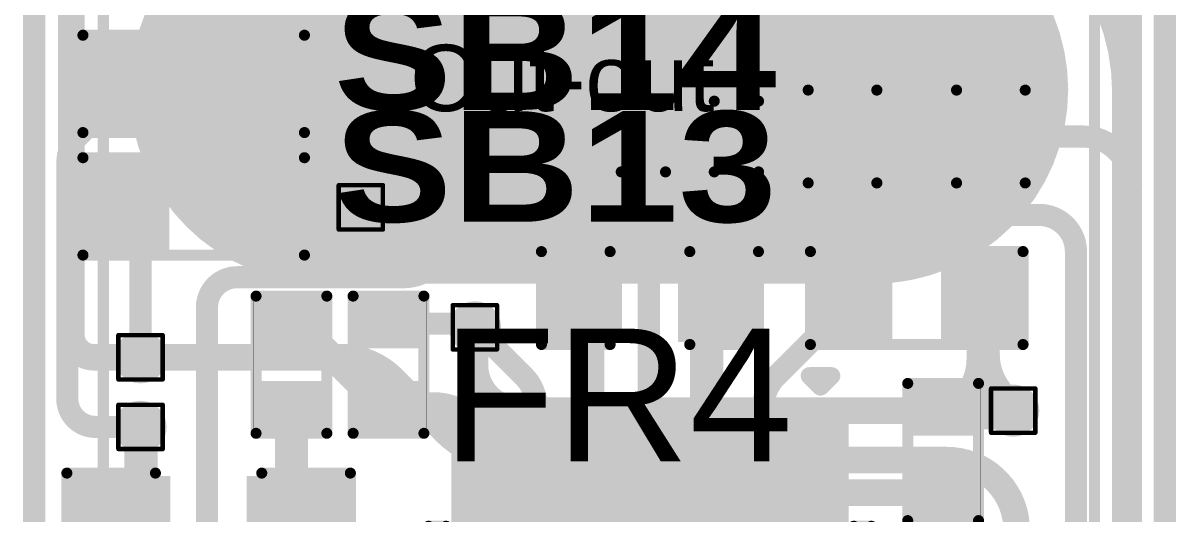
# Model space of a CAD drawing. Header units: inches. Extents: x 3 to 457, y -41 to 239.
# Drawn here: x 209.63 to 222.85, y 8.4 to 14.03 of the extents above; entities that cross this region are included whole.
import ezdxf

# ---------------------------------------------------------------- set-up
doc = ezdxf.new("R2010")
doc.units = ezdxf.units.IN
for name, color, linetype in [('Board Outline', 216, 'Continuous'), ('Bottom Layer', 5, 'Continuous'), ('Bottom Overlay', 54, 'Continuous'), ('Bottom Paste', 16, 'Continuous'), ('Bottom Solder', 6, 'Continuous'), ('Drill Drawing', 1, 'Continuous'), ('Fabrication', 76, 'Continuous'), ('Top Layer', 1, 'Continuous'), ('Top Overlay', 2, 'Continuous'), ('Top Paste', 8, 'Continuous'), ('Top Solder', 216, 'Continuous'), ('Via Holes', 16, 'Continuous')]:
    doc.layers.add(name, color=color, linetype=linetype)
doc.styles.add('Arial', font='', dxfattribs={"height": 0.2})
doc.styles.add('Arial Black_Bold', font='', dxfattribs={"height": 0.2})
doc.styles.get('Arial').set_extended_font_data('Arial')
doc.styles.get('Arial Black_Bold').set_extended_font_data('Arial Black', bold=True)

# ---------------------------------------------------------------- blocks, each defined once
blk = doc.blocks.new('C___0603_1')
at = {"layer": 'Top Layer'}
for points in [[(-0.381, 0.445), (-0.381, -0.445), (-1.143, -0.445), (-1.143, 0.445)], [(1.143, 0.445), (1.143, -0.445), (0.381, -0.445), (0.381, 0.445)]]:
    blk.add_hatch(color=1, dxfattribs=at).paths.add_polyline_path(points)
at = {"layer": 'Top Paste'}
for points in [[(-0.381, 0.445), (-0.381, -0.445), (-1.143, -0.445), (-1.143, 0.445)], [(1.143, 0.445), (1.143, -0.445), (0.381, -0.445), (0.381, 0.445)]]:
    blk.add_hatch(color=8, dxfattribs=at).paths.add_polyline_path(points)
at = {"layer": 'Top Solder'}
for points in [[(-0.321, 0.504), (-0.321, -0.504), (-1.203, -0.504), (-1.203, 0.504)], [(1.203, 0.504), (1.203, -0.504), (0.321, -0.504), (0.321, 0.504)]]:
    blk.add_hatch(color=216, dxfattribs=at).paths.add_polyline_path(points)
at = {"layer": 'Top Overlay', "const_width": 0.127}
for points in [[(-0.457, 0.533), (-1.245, 0.533)], [(-1.245, 0.533), (-1.245, -0.533)], [(1.245, 0.533), (0.457, 0.533)], [(1.245, 0.533), (1.245, -0.533)], [(-0.457, -0.533), (-1.245, -0.533)], [(1.245, -0.533), (0.457, -0.533)]]:
    blk.add_lwpolyline(points, dxfattribs=at)
at = {"layer": 'Top Overlay', "const_width": 0.0635}
for points in [[(-1.276, 0.533, 1), (-1.213, 0.533, 1)], [(-1.276, 0.533, 1), (-1.213, 0.533, 1)], [(-0.489, 0.533, 1), (-0.425, 0.533, 1)], [(0.425, 0.533, 1), (0.489, 0.533, 1)], [(1.213, 0.533, 1), (1.276, 0.533, 1)], [(1.213, 0.533, 1), (1.276, 0.533, 1)], [(-1.276, -0.533, 1), (-1.213, -0.533, 1)], [(-1.276, -0.533, 1), (-1.213, -0.533, 1)], [(-0.489, -0.533, 1), (-0.425, -0.533, 1)], [(0.425, -0.533, 1), (0.489, -0.533, 1)], [(1.213, -0.533, 1), (1.276, -0.533, 1)], [(1.213, -0.533, 1), (1.276, -0.533, 1)]]:
    blk.add_lwpolyline(points, format="xyb", close=True, dxfattribs=at)
blk = doc.blocks.new('S______B______18')
at = {"layer": 'Top Layer'}
for points in [[(-1.143, -0.4445), (-1.143, 0.4445), (-0.381, 0.4445), (-0.381, -0.4445)], [(0.381, -0.4445), (0.381, 0.4445), (1.143, 0.4445), (1.143, -0.4445)]]:
    blk.add_hatch(color=1, dxfattribs=at).paths.add_polyline_path(points)
at = {"layer": 'Top Paste'}
for points in [[(-1.143, -0.4445), (-1.143, 0.4445), (-0.381, 0.4445), (-0.381, -0.4445)], [(0.381, -0.4445), (0.381, 0.4445), (1.143, 0.4445), (1.143, -0.4445)]]:
    blk.add_hatch(color=8, dxfattribs=at).paths.add_polyline_path(points)
at = {"layer": 'Top Solder'}
for points in [[(-1.2446, -0.5461), (-1.2446, 0.5461), (-0.2794, 0.5461), (-0.2794, -0.5461)], [(0.2794, -0.5461), (0.2794, 0.5461), (1.2446, 0.5461), (1.2446, -0.5461)]]:
    blk.add_hatch(color=216, dxfattribs=at).paths.add_polyline_path(points)
at = {"layer": 'Top Overlay', "const_width": 0.127}
for points in [[(-1.27, 0.5588), (-1.27, -0.5588)], [(1.27, 0.5588), (-1.27, 0.5588)], [(1.27, 0.5588), (1.27, -0.5588)], [(1.27, -0.5588), (-1.27, -0.5588)]]:
    blk.add_lwpolyline(points, dxfattribs=at)
at = {"layer": 'Top Overlay', "const_width": 0.0635}
for points in [[(-1.30175, 0.5588, 1), (-1.23825, 0.5588, 1)], [(-1.30175, 0.5588, 1), (-1.23825, 0.5588, 1)], [(1.23825, 0.5588, 1), (1.30175, 0.5588, 1)], [(1.23825, 0.5588, 1), (1.30175, 0.5588, 1)], [(-1.30175, -0.5588, 1), (-1.23825, -0.5588, 1)], [(-1.30175, -0.5588, 1), (-1.23825, -0.5588, 1)], [(1.23825, -0.5588, 1), (1.30175, -0.5588, 1)], [(1.23825, -0.5588, 1), (1.30175, -0.5588, 1)]]:
    blk.add_lwpolyline(points, format="xyb", close=True, dxfattribs=at)
blk = doc.blocks.new('TSSOP_14_113')
at = {"layer": 'Top Layer'}
for points in [[(-3.65, 2.175), (-2.15, 2.175), (-2.15, 1.725), (-3.65, 1.725)], [(2.15, 2.175), (3.65, 2.175), (3.65, 1.725), (2.15, 1.725)], [(-3.65, 1.525), (-2.15, 1.525), (-2.15, 1.075), (-3.65, 1.075)], [(2.15, 1.525), (3.65, 1.525), (3.65, 1.075), (2.15, 1.075)], [(-3.65, 0.875), (-2.15, 0.875), (-2.15, 0.425), (-3.65, 0.425)], [(2.15, 0.875), (3.65, 0.875), (3.65, 0.425), (2.15, 0.425)], [(-3.65, 0.225), (-2.15, 0.225), (-2.15, -0.225), (-3.65, -0.225)], [(2.15, 0.225), (3.65, 0.225), (3.65, -0.225), (2.15, -0.225)], [(-3.65, -0.425), (-2.15, -0.425), (-2.15, -0.875), (-3.65, -0.875)], [(2.15, -0.425), (3.65, -0.425), (3.65, -0.875), (2.15, -0.875)], [(-3.65, -1.075), (-2.15, -1.075), (-2.15, -1.525), (-3.65, -1.525)], [(2.15, -1.075), (3.65, -1.075), (3.65, -1.525), (2.15, -1.525)], [(-3.65, -1.725), (-2.15, -1.725), (-2.15, -2.175), (-3.65, -2.175)], [(2.15, -1.725), (3.65, -1.725), (3.65, -2.175), (2.15, -2.175)]]:
    blk.add_hatch(color=1, dxfattribs=at).paths.add_polyline_path(points)
at = {"layer": 'Top Overlay'}
blk.add_hatch(color=2, dxfattribs=at).paths.add_polyline_path([(-2.005, 1.727), (-1.725, 1.727), (-1.725, 2.184), (-2.005, 2.184)])
at = {"layer": 'Top Paste'}
for points in [[(-3.65, 2.175), (-2.15, 2.175), (-2.15, 1.725), (-3.65, 1.725)], [(2.15, 2.175), (3.65, 2.175), (3.65, 1.725), (2.15, 1.725)], [(-3.65, 1.525), (-2.15, 1.525), (-2.15, 1.075), (-3.65, 1.075)], [(2.15, 1.525), (3.65, 1.525), (3.65, 1.075), (2.15, 1.075)], [(-3.65, 0.875), (-2.15, 0.875), (-2.15, 0.425), (-3.65, 0.425)], [(2.15, 0.875), (3.65, 0.875), (3.65, 0.425), (2.15, 0.425)], [(-3.65, 0.225), (-2.15, 0.225), (-2.15, -0.225), (-3.65, -0.225)], [(2.15, 0.225), (3.65, 0.225), (3.65, -0.225), (2.15, -0.225)], [(-3.65, -0.425), (-2.15, -0.425), (-2.15, -0.875), (-3.65, -0.875)], [(2.15, -0.425), (3.65, -0.425), (3.65, -0.875), (2.15, -0.875)], [(-3.65, -1.075), (-2.15, -1.075), (-2.15, -1.525), (-3.65, -1.525)], [(2.15, -1.075), (3.65, -1.075), (3.65, -1.525), (2.15, -1.525)], [(-3.65, -1.725), (-2.15, -1.725), (-2.15, -2.175), (-3.65, -2.175)], [(2.15, -1.725), (3.65, -1.725), (3.65, -2.175), (2.15, -2.175)]]:
    blk.add_hatch(color=8, dxfattribs=at).paths.add_polyline_path(points)
at = {"layer": 'Top Solder'}
for points in [[(-3.752, 2.277), (-2.048, 2.277), (-2.048, 1.623), (-3.752, 1.623)], [(2.048, 2.277), (3.752, 2.277), (3.752, 1.623), (2.048, 1.623)], [(-3.752, 1.627), (-2.048, 1.627), (-2.048, 0.973), (-3.752, 0.973)], [(2.048, 1.627), (3.752, 1.627), (3.752, 0.973), (2.048, 0.973)], [(-3.752, 0.977), (-2.048, 0.977), (-2.048, 0.323), (-3.752, 0.323)], [(2.048, 0.977), (3.752, 0.977), (3.752, 0.323), (2.048, 0.323)], [(-3.752, 0.327), (-2.048, 0.327), (-2.048, -0.327), (-3.752, -0.327)], [(2.048, 0.327), (3.752, 0.327), (3.752, -0.327), (2.048, -0.327)], [(-3.752, -0.323), (-2.048, -0.323), (-2.048, -0.977), (-3.752, -0.977)], [(2.048, -0.323), (3.752, -0.323), (3.752, -0.977), (2.048, -0.977)], [(-3.752, -0.973), (-2.048, -0.973), (-2.048, -1.627), (-3.752, -1.627)], [(2.048, -0.973), (3.752, -0.973), (3.752, -1.627), (2.048, -1.627)], [(-3.752, -1.623), (-2.048, -1.623), (-2.048, -2.277), (-3.752, -2.277)], [(2.048, -1.623), (3.752, -1.623), (3.752, -2.277), (2.048, -2.277)]]:
    blk.add_hatch(color=216, dxfattribs=at).paths.add_polyline_path(points)
at = {"layer": 'Top Overlay'}
for points, const_width in [([(2.288, 2.54), (-2.284, 2.54)], 0.127), ([(-2.284, 2.337), (-2.284, 2.54)], 0.127), ([(2.288, 2.337), (2.288, 2.54)], 0.127), ([(-3.884, 1.956), (-4.011, 2.083)], 0.2), ([(-4.011, 1.829), (-4.011, 2.083)], 0.2), ([(-4.011, 1.829), (-3.884, 1.956)], 0.2), ([(-2.284, -2.54), (-2.284, -2.337)], 0.127), ([(2.288, -2.54), (2.288, -2.337)], 0.127), ([(2.288, -2.54), (-2.284, -2.54)], 0.127)]:
    blk.add_lwpolyline(points, dxfattribs=dict(at, const_width=const_width))
for points, const_width in [([(-2.316, 2.54, 1), (-2.252, 2.54, 1)], 0.0635), ([(-2.316, 2.54, 1), (-2.252, 2.54, 1)], 0.0635), ([(2.256, 2.54, 1), (2.32, 2.54, 1)], 0.0635), ([(2.256, 2.54, 1), (2.32, 2.54, 1)], 0.0635), ([(-2.316, 2.337, 1), (-2.252, 2.337, 1)], 0.0635), ([(2.256, 2.337, 1), (2.32, 2.337, 1)], 0.0635), ([(-4.061, 2.083, 1), (-3.961, 2.083, 1)], 0.1), ([(-4.061, 2.083, 1), (-3.961, 2.083, 1)], 0.1), ([(-3.934, 1.956, 1), (-3.834, 1.956, 1)], 0.1), ([(-3.934, 1.956, 1), (-3.834, 1.956, 1)], 0.1), ([(-4.061, 1.829, 1), (-3.961, 1.829, 1)], 0.1), ([(-4.061, 1.829, 1), (-3.961, 1.829, 1)], 0.1), ([(-2.316, -2.337, 1), (-2.252, -2.337, 1)], 0.0635), ([(2.256, -2.337, 1), (2.32, -2.337, 1)], 0.0635), ([(-2.316, -2.54, 1), (-2.252, -2.54, 1)], 0.0635), ([(-2.316, -2.54, 1), (-2.252, -2.54, 1)], 0.0635), ([(2.256, -2.54, 1), (2.32, -2.54, 1)], 0.0635), ([(2.256, -2.54, 1), (2.32, -2.54, 1)], 0.0635)]:
    blk.add_lwpolyline(points, format="xyb", close=True, dxfattribs=dict(at, const_width=const_width))
blk = doc.blocks.new('S______B______122')
at = {"layer": 'Top Layer'}
for points in [[(-1.143, -0.4445), (-1.143, 0.4445), (-0.381, 0.4445), (-0.381, -0.4445)], [(0.381, -0.4445), (0.381, 0.4445), (1.143, 0.4445), (1.143, -0.4445)]]:
    blk.add_hatch(color=1, dxfattribs=at).paths.add_polyline_path(points)
at = {"layer": 'Top Paste'}
for points in [[(-1.143, -0.4445), (-1.143, 0.4445), (-0.381, 0.4445), (-0.381, -0.4445)], [(0.381, -0.4445), (0.381, 0.4445), (1.143, 0.4445), (1.143, -0.4445)]]:
    blk.add_hatch(color=8, dxfattribs=at).paths.add_polyline_path(points)
at = {"layer": 'Top Solder'}
for points in [[(-1.2446, -0.5461), (-1.2446, 0.5461), (-0.2794, 0.5461), (-0.2794, -0.5461)], [(0.2794, -0.5461), (0.2794, 0.5461), (1.2446, 0.5461), (1.2446, -0.5461)]]:
    blk.add_hatch(color=216, dxfattribs=at).paths.add_polyline_path(points)
at = {"layer": 'Top Overlay', "const_width": 0.127}
for points in [[(-1.27, 0.5588), (1.27, 0.5588)], [(-1.27, -0.5588), (-1.27, 0.5588)], [(1.27, -0.5588), (1.27, 0.5588)], [(-1.27, -0.5588), (1.27, -0.5588)]]:
    blk.add_lwpolyline(points, dxfattribs=at)
at = {"layer": 'Top Overlay', "const_width": 0.0635}
for points in [[(-1.30175, 0.5588, 1), (-1.23825, 0.5588, 1)], [(-1.30175, 0.5588, 1), (-1.23825, 0.5588, 1)], [(1.23825, 0.5588, 1), (1.30175, 0.5588, 1)], [(1.23825, 0.5588, 1), (1.30175, 0.5588, 1)], [(-1.30175, -0.5588, 1), (-1.23825, -0.5588, 1)], [(-1.30175, -0.5588, 1), (-1.23825, -0.5588, 1)], [(1.23825, -0.5588, 1), (1.30175, -0.5588, 1)], [(1.23825, -0.5588, 1), (1.30175, -0.5588, 1)]]:
    blk.add_lwpolyline(points, format="xyb", close=True, dxfattribs=at)
blk = doc.blocks.new('R___0402_226')
at = {"layer": 'Top Layer'}
for points in [[(-0.699, -0.318), (-0.699, 0.317), (-0.241, 0.317), (-0.241, -0.318)], [(0.241, -0.318), (0.241, 0.317), (0.699, 0.317), (0.699, -0.318)]]:
    blk.add_hatch(color=1, dxfattribs=at).paths.add_polyline_path(points)
at = {"layer": 'Top Paste'}
for points in [[(-0.699, -0.318), (-0.699, 0.317), (-0.241, 0.317), (-0.241, -0.318)], [(0.241, -0.318), (0.241, 0.317), (0.699, 0.317), (0.699, -0.318)]]:
    blk.add_hatch(color=8, dxfattribs=at).paths.add_polyline_path(points)
at = {"layer": 'Top Solder'}
for points in [[(-0.754, -0.373), (-0.754, 0.373), (-0.186, 0.373), (-0.186, -0.373)], [(0.186, -0.373), (0.186, 0.373), (0.754, 0.373), (0.754, -0.373)]]:
    blk.add_hatch(color=216, dxfattribs=at).paths.add_polyline_path(points)
at = {"layer": 'Top Overlay'}
for points, const_width in [([(-0.787, -0.406), (-0.787, 0.406)], 0.127), ([(0.787, 0.406), (-0.787, 0.406)], 0.127), ([(0.787, -0.406), (0.787, 0.406)], 0.127), ([(0.787, -0.406), (-0.787, -0.406)], 0.127), ([(0.813, -0.432), (-0.813, -0.432)], 0.00323)]:
    blk.add_lwpolyline(points, dxfattribs=dict(at, const_width=const_width))
for points, const_width in [([(-0.819, 0.406, 1), (-0.756, 0.406, 1)], 0.0635), ([(-0.819, 0.406, 1), (-0.756, 0.406, 1)], 0.0635), ([(0.756, 0.406, 1), (0.819, 0.406, 1)], 0.0635), ([(0.756, 0.406, 1), (0.819, 0.406, 1)], 0.0635), ([(-0.819, -0.406, 1), (-0.756, -0.406, 1)], 0.0635), ([(-0.819, -0.406, 1), (-0.756, -0.406, 1)], 0.0635), ([(0.756, -0.406, 1), (0.819, -0.406, 1)], 0.0635), ([(0.756, -0.406, 1), (0.819, -0.406, 1)], 0.0635), ([(-0.814, -0.432, 1), (-0.812, -0.432, 1)], 0.00161), ([(0.812, -0.432, 1), (0.814, -0.432, 1)], 0.00161)]:
    blk.add_lwpolyline(points, format="xyb", close=True, dxfattribs=dict(at, const_width=const_width))
blk = doc.blocks.new('R___0402_229')
at = {"layer": 'Top Layer'}
for points in [[(-0.699, -0.318), (-0.699, 0.318), (-0.241, 0.318), (-0.241, -0.318)], [(0.241, -0.318), (0.241, 0.318), (0.699, 0.318), (0.699, -0.318)]]:
    blk.add_hatch(color=1, dxfattribs=at).paths.add_polyline_path(points)
at = {"layer": 'Top Paste'}
for points in [[(-0.699, -0.318), (-0.699, 0.318), (-0.241, 0.318), (-0.241, -0.318)], [(0.241, -0.318), (0.241, 0.318), (0.699, 0.318), (0.699, -0.318)]]:
    blk.add_hatch(color=8, dxfattribs=at).paths.add_polyline_path(points)
at = {"layer": 'Top Solder'}
for points in [[(-0.754, -0.373), (-0.754, 0.373), (-0.186, 0.373), (-0.186, -0.373)], [(0.186, -0.373), (0.186, 0.373), (0.754, 0.373), (0.754, -0.373)]]:
    blk.add_hatch(color=216, dxfattribs=at).paths.add_polyline_path(points)
at = {"layer": 'Top Overlay'}
for points, const_width in [([(-0.787, 0.406), (-0.787, -0.406)], 0.127), ([(-0.787, 0.406), (0.787, 0.406)], 0.127), ([(0.787, 0.406), (0.787, -0.406)], 0.127), ([(-0.787, -0.406), (0.787, -0.406)], 0.127), ([(-0.813, -0.432), (0.813, -0.432)], 0.00323)]:
    blk.add_lwpolyline(points, dxfattribs=dict(at, const_width=const_width))
for points, const_width in [([(-0.819, 0.406, 1), (-0.756, 0.406, 1)], 0.0635), ([(-0.819, 0.406, 1), (-0.756, 0.406, 1)], 0.0635), ([(0.756, 0.406, 1), (0.819, 0.406, 1)], 0.0635), ([(0.756, 0.406, 1), (0.819, 0.406, 1)], 0.0635), ([(-0.819, -0.406, 1), (-0.756, -0.406, 1)], 0.0635), ([(-0.819, -0.406, 1), (-0.756, -0.406, 1)], 0.0635), ([(0.756, -0.406, 1), (0.819, -0.406, 1)], 0.0635), ([(0.756, -0.406, 1), (0.819, -0.406, 1)], 0.0635), ([(-0.814, -0.432, 1), (-0.812, -0.432, 1)], 0.00161), ([(0.812, -0.432, 1), (0.814, -0.432, 1)], 0.00161)]:
    blk.add_lwpolyline(points, format="xyb", close=True, dxfattribs=dict(at, const_width=const_width))
blk = doc.blocks.new('R___0402_231')
at = {"layer": 'Top Layer'}
for points in [[(-0.699, -0.318), (-0.699, 0.318), (-0.241, 0.318), (-0.241, -0.318)], [(0.241, -0.318), (0.241, 0.318), (0.699, 0.318), (0.699, -0.318)]]:
    blk.add_hatch(color=1, dxfattribs=at).paths.add_polyline_path(points)
at = {"layer": 'Top Paste'}
for points in [[(-0.699, -0.318), (-0.699, 0.318), (-0.241, 0.318), (-0.241, -0.318)], [(0.241, -0.318), (0.241, 0.318), (0.699, 0.318), (0.699, -0.318)]]:
    blk.add_hatch(color=8, dxfattribs=at).paths.add_polyline_path(points)
at = {"layer": 'Top Solder'}
for points in [[(-0.754, -0.373), (-0.754, 0.373), (-0.186, 0.373), (-0.186, -0.373)], [(0.186, -0.373), (0.186, 0.373), (0.754, 0.373), (0.754, -0.373)]]:
    blk.add_hatch(color=216, dxfattribs=at).paths.add_polyline_path(points)
at = {"layer": 'Top Overlay'}
for points, const_width in [([(-0.787, 0.406), (-0.787, -0.406)], 0.127), ([(-0.787, 0.406), (0.787, 0.406)], 0.127), ([(0.787, 0.406), (0.787, -0.406)], 0.127), ([(-0.787, -0.406), (0.787, -0.406)], 0.127), ([(-0.813, -0.432), (0.813, -0.432)], 0.00323)]:
    blk.add_lwpolyline(points, dxfattribs=dict(at, const_width=const_width))
for points, const_width in [([(-0.819, 0.406, 1), (-0.756, 0.406, 1)], 0.0635), ([(-0.819, 0.406, 1), (-0.756, 0.406, 1)], 0.0635), ([(0.756, 0.406, 1), (0.819, 0.406, 1)], 0.0635), ([(0.756, 0.406, 1), (0.819, 0.406, 1)], 0.0635), ([(-0.819, -0.406, 1), (-0.756, -0.406, 1)], 0.0635), ([(-0.819, -0.406, 1), (-0.756, -0.406, 1)], 0.0635), ([(0.756, -0.406, 1), (0.819, -0.406, 1)], 0.0635), ([(0.756, -0.406, 1), (0.819, -0.406, 1)], 0.0635), ([(-0.814, -0.432, 1), (-0.812, -0.432, 1)], 0.00161), ([(0.812, -0.432, 1), (0.814, -0.432, 1)], 0.00161)]:
    blk.add_lwpolyline(points, format="xyb", close=True, dxfattribs=dict(at, const_width=const_width))
blk = doc.blocks.new('R___0603_234')
at = {"layer": 'Top Layer'}
for points in [[(-0.381, 0.4445), (-0.381, -0.4445), (-1.143, -0.4445), (-1.143, 0.4445)], [(1.143, 0.4445), (1.143, -0.4445), (0.381, -0.4445), (0.381, 0.4445)]]:
    blk.add_hatch(color=1, dxfattribs=at).paths.add_polyline_path(points)
at = {"layer": 'Top Paste'}
for points in [[(-0.381, 0.4445), (-0.381, -0.4445), (-1.143, -0.4445), (-1.143, 0.4445)], [(1.143, 0.4445), (1.143, -0.4445), (0.381, -0.4445), (0.381, 0.4445)]]:
    blk.add_hatch(color=8, dxfattribs=at).paths.add_polyline_path(points)
at = {"layer": 'Top Solder'}
for points in [[(-0.2794, 0.5461), (-0.2794, -0.5461), (-1.2446, -0.5461), (-1.2446, 0.5461)], [(1.2446, 0.5461), (1.2446, -0.5461), (0.2794, -0.5461), (0.2794, 0.5461)]]:
    blk.add_hatch(color=216, dxfattribs=at).paths.add_polyline_path(points)
at = {"layer": 'Top Overlay', "const_width": 0.127}
for points in [[(-1.2192, 0.5334), (1.2192, 0.5334)], [(-1.2192, -0.5334), (-1.2192, 0.5334)], [(1.2192, -0.5334), (1.2192, 0.5334)], [(-1.2192, -0.5334), (1.2192, -0.5334)]]:
    blk.add_lwpolyline(points, dxfattribs=at)
at = {"layer": 'Top Overlay', "const_width": 0.0635}
for points in [[(-1.25095, 0.5334, 1), (-1.18745, 0.5334, 1)], [(-1.25095, 0.5334, 1), (-1.18745, 0.5334, 1)], [(1.18745, 0.5334, 1), (1.25095, 0.5334, 1)], [(1.18745, 0.5334, 1), (1.25095, 0.5334, 1)], [(-1.25095, -0.5334, 1), (-1.18745, -0.5334, 1)], [(-1.25095, -0.5334, 1), (-1.18745, -0.5334, 1)], [(1.18745, -0.5334, 1), (1.25095, -0.5334, 1)], [(1.18745, -0.5334, 1), (1.25095, -0.5334, 1)]]:
    blk.add_lwpolyline(points, format="xyb", close=True, dxfattribs=at)
blk = doc.blocks.new('SEMG_PAD_B_247')
at = {"layer": 'Bottom Layer'}
h = blk.add_hatch(color=5, dxfattribs=at)
edge = h.paths.add_edge_path()
edge.add_arc((-3.15, 0.013), 2.1, 90, 270)
edge.add_line((-3.15, -2.087), (3.15, -2.087))
edge.add_arc((3.15, 0.013), 2.1, 270, 450)
edge.add_line((3.15, 2.113), (-3.15, 2.113))
at = {"layer": 'Bottom Paste'}
h = blk.add_hatch(color=16, dxfattribs=at)
edge = h.paths.add_edge_path()
edge.add_arc((-3.15, 0.013), 2.1, 90, 270)
edge.add_line((-3.15, -2.087), (3.15, -2.087))
edge.add_arc((3.15, 0.013), 2.1, 270, 450)
edge.add_line((3.15, 2.113), (-3.15, 2.113))
at = {"layer": 'Bottom Solder'}
h = blk.add_hatch(color=6, dxfattribs=at)
edge = h.paths.add_edge_path()
edge.add_arc((-3.15, 0.013), 2.202, 90, 270)
edge.add_line((-3.15, -2.189), (3.15, -2.189))
edge.add_arc((3.15, 0.013), 2.202, 270, 450)
edge.add_line((3.15, 2.214), (-3.15, 2.214))
at = {"layer": 'Bottom Overlay', "const_width": 0.127}
for points in [[(-5.683, 10.966), (-5.683, -10.966)], [(5.683, 10.966), (5.683, -10.966)]]:
    blk.add_lwpolyline(points, dxfattribs=at)
blk = doc.blocks.new('C___0805_294')
at = {"layer": 'Top Layer'}
for points in [[(-1.524, 0.762), (-0.508, 0.762), (-0.508, -0.762), (-1.524, -0.762)], [(0.508, 0.762), (1.524, 0.762), (1.524, -0.762), (0.508, -0.762)]]:
    blk.add_hatch(color=1, dxfattribs=at).paths.add_polyline_path(points)
at = {"layer": 'Top Paste'}
for points in [[(-1.524, 0.762), (-0.508, 0.762), (-0.508, -0.762), (-1.524, -0.762)], [(0.508, 0.762), (1.524, 0.762), (1.524, -0.762), (0.508, -0.762)]]:
    blk.add_hatch(color=8, dxfattribs=at).paths.add_polyline_path(points)
at = {"layer": 'Top Solder'}
for points in [[(-1.594, 0.832), (-0.438, 0.832), (-0.438, -0.832), (-1.594, -0.832)], [(0.438, 0.832), (1.594, 0.832), (1.594, -0.832), (0.438, -0.832)]]:
    blk.add_hatch(color=216, dxfattribs=at).paths.add_polyline_path(points)
at = {"layer": 'Top Overlay', "const_width": 0.127}
for points in [[(-0.61, 0.864), (-1.626, 0.864)], [(-1.626, 0.864), (-1.626, -0.864)], [(1.626, 0.864), (0.61, 0.864)], [(1.626, 0.864), (1.626, -0.864)], [(-0.61, -0.864), (-1.626, -0.864)], [(1.626, -0.864), (0.61, -0.864)]]:
    blk.add_lwpolyline(points, dxfattribs=at)
at = {"layer": 'Top Overlay', "const_width": 0.0635}
for points in [[(-1.657, 0.864, 1), (-1.594, 0.864, 1)], [(-1.657, 0.864, 1), (-1.594, 0.864, 1)], [(-0.641, 0.864, 1), (-0.578, 0.864, 1)], [(0.578, 0.864, 1), (0.641, 0.864, 1)], [(1.594, 0.864, 1), (1.657, 0.864, 1)], [(1.594, 0.864, 1), (1.657, 0.864, 1)], [(-1.657, -0.864, 1), (-1.594, -0.864, 1)], [(-1.657, -0.864, 1), (-1.594, -0.864, 1)], [(-0.641, -0.864, 1), (-0.578, -0.864, 1)], [(0.578, -0.864, 1), (0.641, -0.864, 1)], [(1.594, -0.864, 1), (1.657, -0.864, 1)], [(1.594, -0.864, 1), (1.657, -0.864, 1)]]:
    blk.add_lwpolyline(points, format="xyb", close=True, dxfattribs=at)
blk = doc.blocks.new('C___0603_298')
at = {"layer": 'Top Layer'}
for points in [[(-0.381, 0.445), (-0.381, -0.445), (-1.143, -0.445), (-1.143, 0.445)], [(1.143, 0.445), (1.143, -0.445), (0.381, -0.445), (0.381, 0.445)]]:
    blk.add_hatch(color=1, dxfattribs=at).paths.add_polyline_path(points)
at = {"layer": 'Top Paste'}
for points in [[(-0.381, 0.445), (-0.381, -0.445), (-1.143, -0.445), (-1.143, 0.445)], [(1.143, 0.445), (1.143, -0.445), (0.381, -0.445), (0.381, 0.445)]]:
    blk.add_hatch(color=8, dxfattribs=at).paths.add_polyline_path(points)
at = {"layer": 'Top Solder'}
for points in [[(-0.321, 0.504), (-0.321, -0.504), (-1.203, -0.504), (-1.203, 0.504)], [(1.203, 0.504), (1.203, -0.504), (0.321, -0.504), (0.321, 0.504)]]:
    blk.add_hatch(color=216, dxfattribs=at).paths.add_polyline_path(points)
at = {"layer": 'Top Overlay', "const_width": 0.127}
for points in [[(-1.245, 0.533), (-1.245, -0.533)], [(-0.457, 0.533), (-1.245, 0.533)], [(1.245, 0.533), (0.457, 0.533)], [(1.245, 0.533), (1.245, -0.533)], [(-0.457, -0.533), (-1.245, -0.533)], [(1.245, -0.533), (0.457, -0.533)]]:
    blk.add_lwpolyline(points, dxfattribs=at)
at = {"layer": 'Top Overlay', "const_width": 0.0635}
for points in [[(-1.276, 0.533, 1), (-1.213, 0.533, 1)], [(-1.276, 0.533, 1), (-1.213, 0.533, 1)], [(-0.489, 0.533, 1), (-0.425, 0.533, 1)], [(0.425, 0.533, 1), (0.489, 0.533, 1)], [(1.213, 0.533, 1), (1.276, 0.533, 1)], [(1.213, 0.533, 1), (1.276, 0.533, 1)], [(-1.276, -0.533, 1), (-1.213, -0.533, 1)], [(-1.276, -0.533, 1), (-1.213, -0.533, 1)], [(-0.489, -0.533, 1), (-0.425, -0.533, 1)], [(0.425, -0.533, 1), (0.489, -0.533, 1)], [(1.213, -0.533, 1), (1.276, -0.533, 1)], [(1.213, -0.533, 1), (1.276, -0.533, 1)]]:
    blk.add_lwpolyline(points, format="xyb", close=True, dxfattribs=at)
blk = doc.blocks.new('____0402_299')
at = {"layer": 'Top Layer'}
for points in [[(-0.699, -0.318), (-0.699, 0.318), (-0.241, 0.318), (-0.241, -0.318)], [(0.241, -0.318), (0.241, 0.318), (0.699, 0.318), (0.699, -0.318)]]:
    blk.add_hatch(color=1, dxfattribs=at).paths.add_polyline_path(points)
at = {"layer": 'Top Paste'}
for points in [[(-0.699, -0.318), (-0.699, 0.318), (-0.241, 0.318), (-0.241, -0.318)], [(0.241, -0.318), (0.241, 0.318), (0.699, 0.318), (0.699, -0.318)]]:
    blk.add_hatch(color=8, dxfattribs=at).paths.add_polyline_path(points)
at = {"layer": 'Top Solder'}
for points in [[(-0.758, -0.377), (-0.758, 0.377), (-0.181, 0.377), (-0.181, -0.377)], [(0.181, -0.377), (0.181, 0.377), (0.758, 0.377), (0.758, -0.377)]]:
    blk.add_hatch(color=216, dxfattribs=at).paths.add_polyline_path(points)
at = {"layer": 'Top Overlay', "const_width": 0.127}
for points in [[(-0.787, 0.406), (-0.787, -0.406)], [(-0.279, 0.406), (-0.787, 0.406)], [(0.787, 0.406), (0.279, 0.406)], [(0.787, 0.406), (0.787, -0.406)], [(-0.279, -0.406), (-0.787, -0.406)], [(0.787, -0.406), (0.279, -0.406)]]:
    blk.add_lwpolyline(points, dxfattribs=at)
at = {"layer": 'Top Overlay', "const_width": 0.0635}
for points in [[(-0.819, 0.406, 1), (-0.756, 0.406, 1)], [(-0.819, 0.406, 1), (-0.756, 0.406, 1)], [(-0.311, 0.406, 1), (-0.248, 0.406, 1)], [(0.248, 0.406, 1), (0.311, 0.406, 1)], [(0.756, 0.406, 1), (0.819, 0.406, 1)], [(0.756, 0.406, 1), (0.819, 0.406, 1)], [(-0.819, -0.406, 1), (-0.756, -0.406, 1)], [(-0.819, -0.406, 1), (-0.756, -0.406, 1)], [(-0.311, -0.406, 1), (-0.248, -0.406, 1)], [(0.248, -0.406, 1), (0.311, -0.406, 1)], [(0.756, -0.406, 1), (0.819, -0.406, 1)], [(0.756, -0.406, 1), (0.819, -0.406, 1)]]:
    blk.add_lwpolyline(points, format="xyb", close=True, dxfattribs=at)

msp = doc.modelspace()

# ---------------------------------------------------------------- hatches: boundary and pattern name
at = {"layer": 'Bottom Layer'}
h = msp.add_hatch(color=5, dxfattribs=at)
edge = h.paths.add_edge_path()
edge.add_arc((213.498, 11.918), 0.3, 0, 360)
h = msp.add_hatch(color=5, dxfattribs=at)
edge = h.paths.add_edge_path()
edge.add_arc((214.807, 10.541), 0.3, 0, 360)
h = msp.add_hatch(color=5, dxfattribs=at)
edge = h.paths.add_edge_path()
edge.add_arc((210.972, 10.197), 0.3, 0, 360)
h = msp.add_hatch(color=5, dxfattribs=at)
edge = h.paths.add_edge_path()
edge.add_arc((220.979, 9.585), 0.3, 0, 360)
h = msp.add_hatch(color=5, dxfattribs=at)
edge = h.paths.add_edge_path()
edge.add_arc((210.972, 9.398), 0.3, 0, 360)
at = {"layer": 'Top Layer'}
msp.add_hatch(color=1, dxfattribs=at).paths.add_polyline_path([(217.513, 12.414), (218.154, 12.414), (218.154, 13.049), (217.513, 13.049)])
h = msp.add_hatch(color=1, dxfattribs=at)
edge = h.paths.add_edge_path()
edge.add_arc((213.498, 11.918), 0.3, 0, 360)
h = msp.add_hatch(color=1, dxfattribs=at)
edge = h.paths.add_edge_path()
edge.add_arc((214.807, 10.541), 0.3, 0, 360)
h = msp.add_hatch(color=1, dxfattribs=at)
edge = h.paths.add_edge_path()
edge.add_arc((210.972, 10.197), 0.3, 0, 360)
h = msp.add_hatch(color=1, dxfattribs=at)
edge = h.paths.add_edge_path()
edge.add_arc((220.979, 9.585), 0.3, 0, 360)
h = msp.add_hatch(color=1, dxfattribs=at)
edge = h.paths.add_edge_path()
edge.add_arc((210.972, 9.398), 0.3, 0, 360)
at = {"layer": 'Via Holes'}
h = msp.add_hatch(color=7, dxfattribs=at)
edge = h.paths.add_edge_path()
edge.add_arc((213.498, 11.918), 0.15, 0, 360)
h = msp.add_hatch(color=7, dxfattribs=at)
edge = h.paths.add_edge_path()
edge.add_arc((214.807, 10.541), 0.15, 0, 360)
h = msp.add_hatch(color=7, dxfattribs=at)
edge = h.paths.add_edge_path()
edge.add_arc((210.972, 10.197), 0.15, 0, 360)
h = msp.add_hatch(color=7, dxfattribs=at)
edge = h.paths.add_edge_path()
edge.add_arc((220.979, 9.585), 0.15, 0, 360)
h = msp.add_hatch(color=7, dxfattribs=at)
edge = h.paths.add_edge_path()
edge.add_arc((210.972, 9.398), 0.15, 0, 360)

# ---------------------------------------------------------------- linework, layer by layer
at = {"layer": 'Board Outline', "const_width": 0.127}
for points in [[(209.752, 2.317), (209.752, 24.173)], [(222.712, 24.21), (222.719, 2.317)]]:
    msp.add_lwpolyline(points, dxfattribs=at)
at = {"layer": 'Bottom Layer'}
for points, const_width in [([(210.179, 10.457), (210.179, 16.957)], 0.305), ([(222.266, 2.093), (222.266, 13.245)], 0.305), ([(214.807, 10.11), (214.807, 10.541)], 0.305), ([(210.439, 10.197), (210.972, 10.197)], 0.305), ([(210.972, 10.197), (213.176, 10.197)], 0.305), ([(213.176, 10.197), (213.219, 10.199)], 0.305), ([(213.867, 9.946), (214.458, 9.355)], 0.305), ([(215.332, 9.585), (220.979, 9.585)], 0.305), ([(210.979, 6.188), (210.979, 9.398)], 0.381), ([(215.27, 9.017), (220.218, 9.017)], 0.305)]:
    msp.add_lwpolyline(points, dxfattribs=dict(at, const_width=const_width))
at = {"layer": 'Bottom Layer', "const_width": 0.305}
for points in [[(221.549, 14.976, -0.198912), (222.266, 13.245)], [(210.439, 10.197, -0.414214), (210.179, 10.457)], [(213.219, 10.199, -0.209443), (213.867, 9.946)], [(215.332, 9.585, -0.414214), (214.807, 10.11)], [(215.27, 9.017, -0.199559), (214.458, 9.355)], [(220.218, 9.017, -0.414214), (221.019, 8.216)]]:
    msp.add_lwpolyline(points, format="xyb", dxfattribs=at)
at = {"layer": 'Bottom Layer'}
for points, const_width in [([(222.19, 13.245, 1), (222.342, 13.245, 1)], 0.152), ([(222.19, 13.245, 1), (222.342, 13.245, 1)], 0.152), ([(210.103, 10.457, 1), (210.255, 10.457, 1)], 0.152), ([(210.103, 10.457, 1), (210.255, 10.457, 1)], 0.152), ([(214.73, 10.541, 1), (214.883, 10.541, 1)], 0.152), ([(210.363, 10.197, 1), (210.515, 10.197, 1)], 0.152), ([(210.363, 10.197, 1), (210.515, 10.197, 1)], 0.152), ([(210.896, 10.197, 1), (211.049, 10.197, 1)], 0.152), ([(210.896, 10.197, 1), (211.049, 10.197, 1)], 0.152), ([(213.1, 10.197, 1), (213.252, 10.197, 1)], 0.152), ([(213.1, 10.197, 1), (213.252, 10.197, 1)], 0.152), ([(213.143, 10.199, 1), (213.295, 10.199, 1)], 0.152), ([(213.143, 10.199, 1), (213.295, 10.199, 1)], 0.152), ([(214.73, 10.11, 1), (214.883, 10.11, 1)], 0.152), ([(214.73, 10.11, 1), (214.883, 10.11, 1)], 0.152), ([(213.79, 9.946, 1), (213.943, 9.946, 1)], 0.152), ([(213.79, 9.946, 1), (213.943, 9.946, 1)], 0.152), ([(215.256, 9.585, 1), (215.409, 9.585, 1)], 0.152), ([(215.256, 9.585, 1), (215.409, 9.585, 1)], 0.152), ([(220.903, 9.585, 1), (221.055, 9.585, 1)], 0.152), ([(210.884, 9.398, 1), (211.074, 9.398, 1)], 0.191), ([(214.381, 9.355, 1), (214.534, 9.355, 1)], 0.152), ([(214.381, 9.355, 1), (214.534, 9.355, 1)], 0.152), ([(215.194, 9.017, 1), (215.347, 9.017, 1)], 0.152), ([(215.194, 9.017, 1), (215.347, 9.017, 1)], 0.152), ([(220.142, 9.017, 1), (220.294, 9.017, 1)], 0.152), ([(220.142, 9.017, 1), (220.294, 9.017, 1)], 0.152)]:
    msp.add_lwpolyline(points, format="xyb", close=True, dxfattribs=dict(at, const_width=const_width))
at = {"layer": 'Drill Drawing', "const_width": 0.0508}
for points in [[(213.244, 12.172), (213.752, 12.172)], [(213.244, 11.664), (213.244, 12.172)], [(213.752, 11.664), (213.752, 12.172)], [(213.244, 11.664), (213.752, 11.664)], [(214.553, 10.795), (215.061, 10.795)], [(214.553, 10.287), (214.553, 10.795)], [(215.061, 10.287), (215.061, 10.795)], [(210.718, 10.451), (211.226, 10.451)], [(210.718, 9.943), (210.718, 10.451)], [(211.226, 9.943), (211.226, 10.451)], [(214.553, 10.287), (215.061, 10.287)], [(210.718, 9.943), (211.226, 9.943)], [(220.725, 9.839), (221.233, 9.839)], [(220.725, 9.331), (220.725, 9.839)], [(221.233, 9.331), (221.233, 9.839)], [(210.718, 9.652), (211.226, 9.652)], [(210.718, 9.144), (210.718, 9.652)], [(211.226, 9.144), (211.226, 9.652)], [(220.725, 9.331), (221.233, 9.331)], [(210.718, 9.144), (211.226, 9.144)]]:
    msp.add_lwpolyline(points, dxfattribs=at)
at = {"layer": 'Drill Drawing', "const_width": 0.0254}
for points in [[(213.232, 12.172, 1), (213.257, 12.172, 1)], [(213.232, 12.172, 1), (213.257, 12.172, 1)], [(213.74, 12.172, 1), (213.765, 12.172, 1)], [(213.74, 12.172, 1), (213.765, 12.172, 1)], [(213.232, 11.664, 1), (213.257, 11.664, 1)], [(213.232, 11.664, 1), (213.257, 11.664, 1)], [(213.74, 11.664, 1), (213.765, 11.664, 1)], [(213.74, 11.664, 1), (213.765, 11.664, 1)], [(214.54, 10.795, 1), (214.565, 10.795, 1)], [(214.54, 10.795, 1), (214.565, 10.795, 1)], [(215.048, 10.795, 1), (215.073, 10.795, 1)], [(215.048, 10.795, 1), (215.073, 10.795, 1)], [(210.706, 10.451, 1), (210.731, 10.451, 1)], [(210.706, 10.451, 1), (210.731, 10.451, 1)], [(211.214, 10.451, 1), (211.239, 10.451, 1)], [(211.214, 10.451, 1), (211.239, 10.451, 1)], [(214.54, 10.287, 1), (214.565, 10.287, 1)], [(214.54, 10.287, 1), (214.565, 10.287, 1)], [(215.048, 10.287, 1), (215.073, 10.287, 1)], [(215.048, 10.287, 1), (215.073, 10.287, 1)], [(210.706, 9.943, 1), (210.731, 9.943, 1)], [(210.706, 9.943, 1), (210.731, 9.943, 1)], [(211.214, 9.943, 1), (211.239, 9.943, 1)], [(211.214, 9.943, 1), (211.239, 9.943, 1)], [(220.713, 9.839, 1), (220.738, 9.839, 1)], [(220.713, 9.839, 1), (220.738, 9.839, 1)], [(221.221, 9.839, 1), (221.246, 9.839, 1)], [(221.221, 9.839, 1), (221.246, 9.839, 1)], [(210.706, 9.652, 1), (210.731, 9.652, 1)], [(210.706, 9.652, 1), (210.731, 9.652, 1)], [(211.214, 9.652, 1), (211.239, 9.652, 1)], [(211.214, 9.652, 1), (211.239, 9.652, 1)], [(220.713, 9.331, 1), (220.738, 9.331, 1)], [(220.713, 9.331, 1), (220.738, 9.331, 1)], [(221.221, 9.331, 1), (221.246, 9.331, 1)], [(221.221, 9.331, 1), (221.246, 9.331, 1)], [(210.706, 9.144, 1), (210.731, 9.144, 1)], [(210.706, 9.144, 1), (210.731, 9.144, 1)], [(211.214, 9.144, 1), (211.239, 9.144, 1)], [(211.214, 9.144, 1), (211.239, 9.144, 1)]]:
    msp.add_lwpolyline(points, format="xyb", close=True, dxfattribs=at)
at = {"layer": 'Fabrication', "const_width": 0.254}
for points in [[(209.752, 2.317), (209.752, 24.173)], [(222.719, 24.173), (222.719, 2.317)], [(213.075, 11.17), (219.383, 11.17)]]:
    msp.add_lwpolyline(points, dxfattribs=at)
for points in [[(210.975, 13.27, -0.198912), (211.59, 14.755)], [(220.868, 14.755, -0.198912), (221.483, 13.27)], [(211.59, 11.785, -0.198912), (210.975, 13.27)], [(221.483, 13.27, -0.198912), (220.868, 11.785)], [(213.075, 11.17, -0.198912), (211.59, 11.785)], [(220.868, 11.785, -0.198912), (219.383, 11.17)]]:
    msp.add_lwpolyline(points, format="xyb", dxfattribs=at)
at = {"layer": 'Fabrication', "const_width": 0.127}
for points in [[(210.912, 13.27, 1), (211.039, 13.27, 1)], [(210.912, 13.27, 1), (211.039, 13.27, 1)], [(221.42, 13.27, 1), (221.547, 13.27, 1)], [(221.42, 13.27, 1), (221.547, 13.27, 1)], [(211.527, 11.785, 1), (211.654, 11.785, 1)], [(211.527, 11.785, 1), (211.654, 11.785, 1)], [(220.805, 11.785, 1), (220.932, 11.785, 1)], [(220.805, 11.785, 1), (220.932, 11.785, 1)], [(213.012, 11.17, 1), (213.139, 11.17, 1)], [(213.012, 11.17, 1), (213.139, 11.17, 1)], [(219.32, 11.17, 1), (219.447, 11.17, 1)], [(219.32, 11.17, 1), (219.447, 11.17, 1)]]:
    msp.add_lwpolyline(points, format="xyb", close=True, dxfattribs=at)
at = {"layer": 'Top Layer'}
for points, const_width in [([(217.936, 12.731), (217.936, 17.099)], 0.381), ([(219.111, 12.731), (219.111, 16.632)], 0.381), ([(222.331, 12.178), (222.331, 16.513)], 0.254), ([(213.498, 13.779), (213.498, 16.313)], 0.254), ([(216.123, 10.77), (216.123, 16.297)], 0.254), ([(214.518, 11.651), (214.518, 16.124)], 0.254), ([(212.344, 13.335), (213.054, 13.335)], 0.254), ([(210.191, 12.666), (210.663, 13.137)], 0.254), ([(216.802, 12.341), (216.802, 12.731)], 0.254), ([(219.111, 12.178), (219.111, 12.731)], 0.254), ([(220.635, 12.731), (221.778, 12.731)], 0.254), ([(210.133, 12.419), (210.133, 9.72)], 0.254), ([(216.802, 11.321), (216.802, 12.341)], 0.254), ([(222.331, 1.943), (222.331, 12.178)], 0.254), ([(212.355, 11.918), (213.498, 11.918)], 0.381), ([(210.972, 10.197), (210.972, 11.878)], 0.254), ([(216.803, 11.831), (217.311, 11.831)], 0.254), ([(217.311, 11.831), (218.764, 11.831)], 0.254), ([(218.764, 11.831), (219.458, 11.831)], 0.254), ([(219.458, 11.831), (221.278, 11.831)], 0.254), ([(221.699, 1.969), (221.699, 11.41)], 0.254), ([(216.802, 8.904), (216.802, 11.321)], 0.254), ([(212.081, 11.116), (213.982, 11.116)], 0.254), ([(220.635, 9.585), (220.635, 10.877)], 0.381), ([(211.734, 7.235), (211.734, 10.77)], 0.254), ([(212.703, 10.582), (212.868, 10.506)], 0.305), ([(213.816, 10.582), (214.765, 10.582)], 0.254), ([(216.164, 8.873), (216.164, 10.587)], 0.254), ([(217.464, 8.873), (217.464, 10.587)], 0.381), ([(212.868, 10.506), (213.651, 9.719)], 0.305), ([(214.829, 10.519), (215.366, 9.981)], 0.254), ([(218.263, 9.981), (218.8, 10.519)], 0.254), ([(213.651, 9.719), (213.816, 9.643)], 0.305), ([(213.816, 9.643), (213.981, 9.643)], 0.305), ([(213.981, 9.643), (214.347, 9.643)], 0.305), ([(212.703, 8.07), (212.703, 9.58)], 0.381), ([(215.514, 8.873), (215.514, 9.623)], 0.254), ([(218.114, 8.873), (218.114, 9.623)], 0.254), ([(220.176, 9.58), (220.635, 9.58)], 0.381), ([(220.444, 9.559), (220.903, 9.559)], 0.381), ([(210.456, 9.398), (210.972, 9.398)], 0.254), ([(214.792, 9.419), (214.864, 8.873)], 0.305), ([(217.464, 7.256), (217.464, 8.873)], 0.254), ([(218.114, 6.296), (218.114, 8.873)], 0.254), ([(218.837, 8.643), (220.071, 8.643)], 0.305), ([(220.176, 7.726), (220.176, 8.64)], 0.305)]:
    msp.add_lwpolyline(points, dxfattribs=dict(at, const_width=const_width))
for points, const_width in [([(213.498, 13.779, -0.414214), (213.054, 13.335)], 0.254), ([(221.778, 12.731, -0.000536), (221.779, 12.731)], 0.254), ([(221.779, 12.731, -0.413586), (222.331, 12.178)], 0.254), ([(210.133, 12.419, -0.112714), (210.191, 12.666)], 0.254), ([(217.311, 11.831, -0.414214), (216.802, 12.341)], 0.254), ([(219.111, 12.178, -0.414214), (218.764, 11.831)], 0.254), ([(219.458, 11.831, -0.414214), (219.111, 12.178)], 0.254), ([(216.802, 11.321, -0.414214), (217.311, 11.831)], 0.254), ([(221.278, 11.831, -0.414214), (221.699, 11.41)], 0.254), ([(214.518, 11.651, -0.414214), (213.982, 11.116)], 0.254), ([(211.734, 10.77, -0.414214), (212.081, 11.116)], 0.254), ([(220.635, 10.18, -0.198912), (220.422, 9.664)], 0.381), ([(220.849, 9.715, -0.198912), (220.635, 10.231)], 0.381), ([(215.366, 9.981, -0.198912), (215.514, 9.623)], 0.254), ([(218.114, 9.623, -0.198912), (218.263, 9.981)], 0.254), ([(210.456, 9.398, -0.414214), (210.133, 9.72)], 0.254), ([(214.347, 9.643, -0.237038), (214.792, 9.419)], 0.305), ([(216.814, 8.873, -0.198912), (216.802, 8.904)], 0.254)]:
    msp.add_lwpolyline(points, format="xyb", dxfattribs=dict(at, const_width=const_width))
for points, const_width in [([(213.435, 13.779, 1), (213.562, 13.779, 1)], 0.127), ([(213.435, 13.779, 1), (213.562, 13.779, 1)], 0.127), ([(212.28, 13.335, 1), (212.407, 13.335, 1)], 0.127), ([(212.99, 13.335, 1), (213.117, 13.335, 1)], 0.127), ([(212.99, 13.335, 1), (213.117, 13.335, 1)], 0.127), ([(210.599, 13.137, 1), (210.726, 13.137, 1)], 0.127), ([(216.738, 12.731, 1), (216.865, 12.731, 1)], 0.127), ([(217.841, 12.731, 1), (218.032, 12.731, 1)], 0.191), ([(219.016, 12.731, 1), (219.207, 12.731, 1)], 0.191), ([(219.048, 12.731, 1), (219.175, 12.731, 1)], 0.127), ([(220.572, 12.731, 1), (220.699, 12.731, 1)], 0.127), ([(221.715, 12.731, 1), (221.842, 12.731, 1)], 0.127), ([(221.715, 12.731, 1), (221.842, 12.731, 1)], 0.127), ([(221.716, 12.731, 1), (221.843, 12.731, 1)], 0.127), ([(221.716, 12.731, 1), (221.843, 12.731, 1)], 0.127), ([(210.128, 12.666, 1), (210.255, 12.666, 1)], 0.127), ([(210.128, 12.666, 1), (210.255, 12.666, 1)], 0.127), ([(210.07, 12.419, 1), (210.197, 12.419, 1)], 0.127), ([(210.07, 12.419, 1), (210.197, 12.419, 1)], 0.127), ([(216.738, 12.341, 1), (216.865, 12.341, 1)], 0.127), ([(216.738, 12.341, 1), (216.865, 12.341, 1)], 0.127), ([(216.738, 12.341, 1), (216.865, 12.341, 1)], 0.127), ([(219.048, 12.178, 1), (219.175, 12.178, 1)], 0.127), ([(219.048, 12.178, 1), (219.175, 12.178, 1)], 0.127), ([(219.048, 12.178, 1), (219.175, 12.178, 1)], 0.127), ([(222.268, 12.178, 1), (222.395, 12.178, 1)], 0.127), ([(222.268, 12.178, 1), (222.395, 12.178, 1)], 0.127), ([(222.268, 12.178, 1), (222.395, 12.178, 1)], 0.127), ([(212.259, 11.918, 1), (212.45, 11.918, 1)], 0.191), ([(213.403, 11.918, 1), (213.594, 11.918, 1)], 0.191), ([(210.909, 11.878, 1), (211.036, 11.878, 1)], 0.127), ([(216.74, 11.831, 1), (216.867, 11.831, 1)], 0.127), ([(217.248, 11.831, 1), (217.375, 11.831, 1)], 0.127), ([(217.248, 11.831, 1), (217.375, 11.831, 1)], 0.127), ([(217.248, 11.831, 1), (217.375, 11.831, 1)], 0.127), ([(217.248, 11.831, 1), (217.375, 11.831, 1)], 0.127), ([(218.701, 11.831, 1), (218.828, 11.831, 1)], 0.127), ([(218.701, 11.831, 1), (218.828, 11.831, 1)], 0.127), ([(218.701, 11.831, 1), (218.828, 11.831, 1)], 0.127), ([(219.395, 11.831, 1), (219.522, 11.831, 1)], 0.127), ([(219.395, 11.831, 1), (219.522, 11.831, 1)], 0.127), ([(219.395, 11.831, 1), (219.522, 11.831, 1)], 0.127), ([(221.214, 11.831, 1), (221.341, 11.831, 1)], 0.127), ([(221.214, 11.831, 1), (221.341, 11.831, 1)], 0.127), ([(214.454, 11.651, 1), (214.581, 11.651, 1)], 0.127), ([(214.454, 11.651, 1), (214.581, 11.651, 1)], 0.127), ([(221.635, 11.41, 1), (221.762, 11.41, 1)], 0.127), ([(221.635, 11.41, 1), (221.762, 11.41, 1)], 0.127), ([(216.738, 11.321, 1), (216.865, 11.321, 1)], 0.127), ([(216.738, 11.321, 1), (216.865, 11.321, 1)], 0.127), ([(216.738, 11.321, 1), (216.865, 11.321, 1)], 0.127), ([(212.017, 11.116, 1), (212.144, 11.116, 1)], 0.127), ([(212.017, 11.116, 1), (212.144, 11.116, 1)], 0.127), ([(213.919, 11.116, 1), (214.046, 11.116, 1)], 0.127), ([(213.919, 11.116, 1), (214.046, 11.116, 1)], 0.127), ([(220.54, 10.877, 1), (220.731, 10.877, 1)], 0.191), ([(211.671, 10.77, 1), (211.798, 10.77, 1)], 0.127), ([(211.671, 10.77, 1), (211.798, 10.77, 1)], 0.127), ([(216.059, 10.77, 1), (216.186, 10.77, 1)], 0.127), ([(212.627, 10.582, 1), (212.779, 10.582, 1)], 0.152), ([(213.752, 10.582, 1), (213.879, 10.582, 1)], 0.127), ([(214.702, 10.582, 1), (214.829, 10.582, 1)], 0.127), ([(216.101, 10.587, 1), (216.228, 10.587, 1)], 0.127), ([(217.369, 10.587, 1), (217.56, 10.587, 1)], 0.191), ([(212.792, 10.506, 1), (212.944, 10.506, 1)], 0.152), ([(212.792, 10.506, 1), (212.944, 10.506, 1)], 0.152), ([(214.766, 10.519, 1), (214.893, 10.519, 1)], 0.127), ([(218.736, 10.519, 1), (218.863, 10.519, 1)], 0.127), ([(210.909, 10.197, 1), (211.036, 10.197, 1)], 0.127), ([(220.54, 10.231, 1), (220.731, 10.231, 1)], 0.191), ([(220.54, 10.18, 1), (220.731, 10.18, 1)], 0.191), ([(215.303, 9.981, 1), (215.43, 9.981, 1)], 0.127), ([(215.303, 9.981, 1), (215.43, 9.981, 1)], 0.127), ([(218.199, 9.981, 1), (218.326, 9.981, 1)], 0.127), ([(218.199, 9.981, 1), (218.326, 9.981, 1)], 0.127), ([(210.07, 9.72, 1), (210.197, 9.72, 1)], 0.127), ([(210.07, 9.72, 1), (210.197, 9.72, 1)], 0.127), ([(213.575, 9.719, 1), (213.727, 9.719, 1)], 0.152), ([(213.575, 9.719, 1), (213.727, 9.719, 1)], 0.152), ([(213.74, 9.643, 1), (213.892, 9.643, 1)], 0.152), ([(213.74, 9.643, 1), (213.892, 9.643, 1)], 0.152), ([(213.905, 9.643, 1), (214.057, 9.643, 1)], 0.152), ([(213.905, 9.643, 1), (214.057, 9.643, 1)], 0.152), ([(214.27, 9.643, 1), (214.423, 9.643, 1)], 0.152), ([(214.27, 9.643, 1), (214.423, 9.643, 1)], 0.152), ([(220.326, 9.664, 1), (220.517, 9.664, 1)], 0.191), ([(220.754, 9.715, 1), (220.944, 9.715, 1)], 0.191), ([(212.608, 9.58, 1), (212.798, 9.58, 1)], 0.191), ([(215.451, 9.623, 1), (215.578, 9.623, 1)], 0.127), ([(215.451, 9.623, 1), (215.578, 9.623, 1)], 0.127), ([(218.051, 9.623, 1), (218.178, 9.623, 1)], 0.127), ([(218.051, 9.623, 1), (218.178, 9.623, 1)], 0.127), ([(220.081, 9.58, 1), (220.271, 9.58, 1)], 0.191), ([(220.349, 9.559, 1), (220.539, 9.559, 1)], 0.191), ([(220.54, 9.585, 1), (220.731, 9.585, 1)], 0.191), ([(220.54, 9.58, 1), (220.731, 9.58, 1)], 0.191), ([(220.808, 9.559, 1), (220.998, 9.559, 1)], 0.191), ([(210.392, 9.398, 1), (210.519, 9.398, 1)], 0.127), ([(210.392, 9.398, 1), (210.519, 9.398, 1)], 0.127), ([(210.909, 9.398, 1), (211.036, 9.398, 1)], 0.127), ([(214.716, 9.419, 1), (214.868, 9.419, 1)], 0.152), ([(214.716, 9.419, 1), (214.868, 9.419, 1)], 0.152), ([(214.788, 8.873, 1), (214.941, 8.873, 1)], 0.152), ([(215.451, 8.873, 1), (215.578, 8.873, 1)], 0.127), ([(216.101, 8.873, 1), (216.228, 8.873, 1)], 0.127), ([(216.738, 8.904, 1), (216.865, 8.904, 1)], 0.127), ([(216.738, 8.904, 1), (216.865, 8.904, 1)], 0.127), ([(216.751, 8.873, 1), (216.878, 8.873, 1)], 0.127), ([(217.369, 8.873, 1), (217.56, 8.873, 1)], 0.191), ([(217.401, 8.873, 1), (217.528, 8.873, 1)], 0.127), ([(218.051, 8.873, 1), (218.178, 8.873, 1)], 0.127), ([(218.051, 8.873, 1), (218.178, 8.873, 1)], 0.127), ([(218.761, 8.643, 1), (218.913, 8.643, 1)], 0.152), ([(219.995, 8.643, 1), (220.147, 8.643, 1)], 0.152), ([(220.1, 8.64, 1), (220.252, 8.64, 1)], 0.152)]:
    msp.add_lwpolyline(points, format="xyb", close=True, dxfattribs=dict(at, const_width=const_width))

# ---------------------------------------------------------------- block references
for name, p, rotation in [('SEMG_PAD_B_247', (216.229, 13.258), 180), ('C___0603_298', (219.873, 12.731), 180), ('____0402_299', (217.272, 12.731), 180), ('S______B______18', (211.582, 11.929), 180), ('C___0603_1', (216.814, 10.877), 180), ('R___0402_226', (212.703, 10.112), 270), ('R___0402_231', (213.816, 10.112), 90), ('TSSOP_14_113', (216.814, 5.973), 270), ('R___0402_229', (220.176, 9.11), 90), ('C___0805_294', (211.753, 8.004), 180)]:
    msp.add_blockref(name, p, dxfattribs=dict(rotation=rotation))
for name, p in [('S______B______122', (211.582, 13.335)), ('R___0603_234', (219.873, 10.877))]:
    msp.add_blockref(name, p)

# ---------------------------------------------------------------- texts
at = {"layer": 'Fabrication', "style": 'Arial'}
msp.add_text('Cut-out', height=0.762, dxfattribs=at).set_placement((214.062, 13.022))
msp.add_text('FR4', height=1.524, rotation=360, dxfattribs=at).set_placement((214.429, 9.001))
at = {"layer": 'Top Overlay', "style": 'Arial Black_Bold'}
for s, p in [('SB14', (213.189, 13.037)), ('SB13', (213.19, 11.752))]:
    msp.add_text(s, height=1.27, dxfattribs=at).set_placement(p)

doc.saveas('drawing.dxf')
